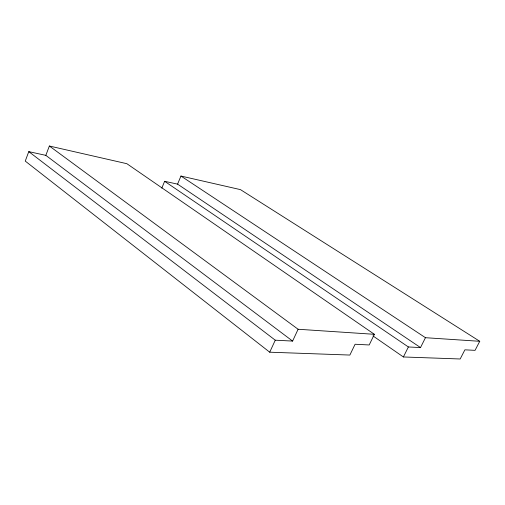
<?xml version="1.0" encoding="UTF-8"?>
<svg xmlns="http://www.w3.org/2000/svg" width="505" height="505" viewBox="0 0 505 505"><rect width="100%" height="100%" fill="white"/><g stroke="black" fill="none" stroke-linecap="round" stroke-linejoin="round"><path stroke-width="0.76" d="M45.835 155.357L28.779 151.633L25.25 161.095L269.727 352.2L349.87 355.059L355.091 344.252L369.193 344.966L374.388 334.31L126.862 163.702L49.364 146.014L45.835 155.357L292.603 341.077L298.108 329.254L374.388 334.31M161.815 188.119L164.624 181.301L177.577 184.136L420.501 347.573L425.456 337.7L479.75 341.298L475.066 350.344L464.89 349.832L460.181 358.986L403.394 356.966L372.968 335.913M177.577 184.136L180.941 176.043L240.475 189.634L479.75 341.298M269.727 352.2L275.263 340.193L292.603 341.077M403.394 356.966L408.381 346.96L420.501 347.573M180.941 176.043L425.456 337.7M164.624 181.301L408.381 346.96M49.364 146.014L298.108 329.254M28.779 151.633L275.263 340.193"/></g></svg>
